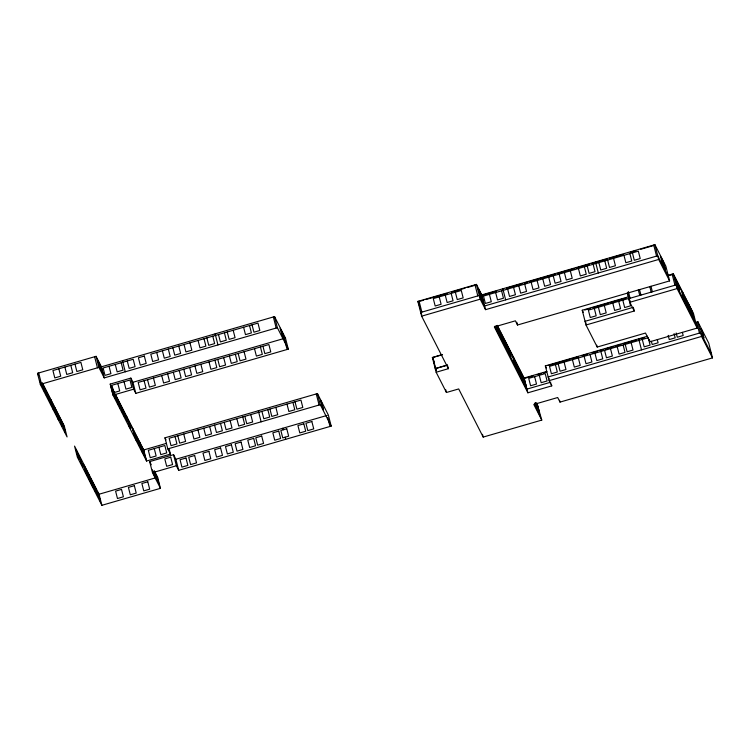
<?xml version="1.0" encoding="UTF-8"?>
<svg xmlns="http://www.w3.org/2000/svg" width="750" height="750" viewBox="0 0 750 750"><rect width="100%" height="100%" fill="white"/><g stroke="black" fill="none" stroke-linecap="round" stroke-linejoin="round"><path stroke-width="1.12" d="M42.272 382.678L64.237 425.85L67.069 436.931L40.322 384.394L37.5 373.312L96.075 356.325L101.419 366.816L104.241 377.897L277.369 327.694L288.281 349.144L135.806 393.356L133.678 389.175L130.847 378.094L110.203 384.084L113.025 395.166L146.559 461.034L170.447 454.106L169.031 448.566M40.322 384.394L98.897 367.406L104.241 377.897M101.419 366.816L274.547 316.613L285.459 338.062L288.281 349.144M130.847 378.094L132.975 382.275L285.459 338.062M442.387 354.562L432.375 357.469L436.144 372.244L448.378 368.691L421.641 316.163L417.872 301.388L476.447 284.4L482.006 295.312L496.397 291.141M420.384 301.153L423.722 300.178M425.944 299.541L447.075 293.409M451.519 292.116L452.709 291.778M453.834 291.45L465.084 288.188M467.334 287.541L474.084 285.581M113.025 395.166L133.678 389.175M669.6 280.903L665.831 266.128L654.909 244.688L481.791 294.891L485.55 309.666L658.678 259.462L669.6 280.903L517.509 325.012L515.381 320.822L494.344 326.925L527.878 392.803L551.756 385.875L551.287 384.028M506.466 288.225L515.4 285.637M515.794 285.516L522.15 283.678M524.259 283.059L527.438 282.141M528.909 281.719L538.603 278.906M539.672 278.597L555.666 273.956M557.897 273.309L574.612 268.463M576.122 268.022L589.556 264.131M591.797 263.475L607.472 258.938M609.712 258.281L623.156 254.391M630.262 252.328L635.859 250.706M640.8 249.272L653.944 245.456L653.728 245.025L656.55 256.106M421.641 316.163L480.216 299.175L485.55 309.666M667.837 275.4L673.322 273.806L693.422 313.294L697.181 328.069L649.931 341.766L645.497 333.047L597.216 347.044L586.003 325.003L582.234 310.228L629.391 296.559M669.188 275.494L672.356 274.575L672.131 274.153L674.963 285.234M584.756 309.994L590.344 308.372M592.575 307.725L608.625 303.066M609.731 302.747L626.306 297.938M442.538 354.684L432.844 357.497L436.163 370.434M627.478 293.044L629.831 302.278L677.081 288.581L697.181 328.069M170.447 454.106L167.784 448.894L164.963 437.812L317.447 393.591L328.359 415.041L331.191 426.122L178.706 470.334L176.372 465.759L173.55 454.678L149.672 461.606L152.494 472.688L160.453 488.325L101.878 505.312L77.372 457.172L74.55 446.091L99.056 494.231L101.878 505.312M633.337 307.312L585.056 321.309L586.106 323.372M115.378 394.247L143.737 449.953L166.537 443.344M447.441 364.997L435.206 368.55L436.228 370.575L435.103 366.141M435.666 368.578L447.506 365.138M586.003 325.003L634.275 311.006L633.572 308.231M167.784 448.894L320.269 404.672L331.191 426.122M173.55 454.678L175.884 459.253L327.178 415.387M152.494 472.688L176.372 465.759M436.144 372.244L446.447 392.484L458.691 388.941L483.197 437.081L541.772 420.094L536.944 403.238M99.056 494.231L157.631 477.253L160.453 488.325M551.756 385.875L549.103 380.653L545.334 365.878L647.597 336.225M541.772 420.094L533.812 404.456L557.691 397.528L560.016 402.103L712.5 357.891L708.731 343.116L697.819 321.666L696.628 322.013L699.459 333.084M548.222 365.531L570.103 359.194M571.584 358.762L578.1 356.869M581.812 355.791L587.419 354.169M591.891 352.875L597.675 351.197M599.831 350.569L603.066 349.631M605.222 349.012L613.837 346.509M615.356 346.069L620.962 344.447M623.203 343.791L636.666 339.891M641.109 338.597L644.428 337.641M546.909 371.419L524.109 378.028L527.878 392.803M533.109 375.909L524.325 378.45L497.306 325.369M537.872 374.522L541.097 373.594M543.244 372.975L546.459 372.037M549.103 380.653L701.578 336.441L712.5 357.891M550.819 382.181L526.931 389.109L494.953 326.288M540.431 416.512L534.459 403.884M711.562 354.197L700.641 332.747L548.156 376.959L549.225 379.05M696.244 324.375L676.144 284.887L628.894 298.584L630.497 301.734M668.653 277.209L657.741 255.769L484.612 305.972L479.269 295.481L420.694 312.469L421.753 314.55M629.831 302.278L634.275 311.006M638.906 339.244L638.691 338.812L641.512 349.894M582.234 310.228L583.284 312.291M545.334 365.878L546.394 367.969M503.044 289.219L502.828 288.788L505.65 299.869M475.209 285.253L474.984 284.822L477.816 295.903M495.356 326.025L496.087 327.45M417.872 301.388L418.931 303.469M432.375 357.469L433.341 359.353M285.094 341.803L282.122 332.278M164.963 437.812L166.022 439.894M110.203 384.084L114.347 392.213M149.672 461.606L151.266 464.738M154.444 470.991L157.631 477.253M111.928 388.247L144.037 451.322M154.069 471.028L156.675 479.841L154.238 472.425M113.081 394.2L113.812 395.634M145.912 458.7L142.941 449.175M37.5 373.312L38.559 375.394M80.025 457.631L82.997 467.166L78.853 455.325L81.825 464.859M54.684 411.553L51.712 402.019M697.819 321.666L701.578 336.441M691.209 309.731L694.181 319.266L692.297 311.878L674.812 277.528L677.784 287.053L675.909 279.675M690.788 308.897L692.663 316.284L689.691 306.759M688.762 304.144L691.584 315.225M688.678 304.772L690.562 312.159L687.591 302.625M686.784 301.041L688.659 308.428L685.688 298.894M684.525 296.606L686.409 303.994L683.428 294.459M682.5 291.844L685.322 302.925M682.481 292.594L684.366 299.981L681.394 290.456M677.484 282.778L679.369 290.156L676.397 280.641M673.322 273.806L677.081 288.581M682.378 332.362L683.184 335.522L677.269 337.238L676.191 333.019M662.494 260.344L665.466 269.878L663.581 262.491L660.413 256.256L663.384 265.791L661.5 258.403M654.909 244.688L658.678 259.462M674.1 333.628L675.178 337.847L669.253 339.562L668.175 335.344M650.972 286.238L652.378 291.778M649.781 286.584L651.197 292.125M657.3 339.628L658.106 342.797L652.191 344.513L651.384 341.344M632.419 252.881L634.303 260.269L640.219 258.553L638.334 251.166L483.497 296.072L485.372 303.459L491.297 301.744L489.412 294.356M639.525 289.556L640.931 295.097M629.888 253.612L631.772 261L625.856 262.725L623.972 255.338M638.334 289.903L639.75 295.444M649.462 339.919L649.931 341.766M642.291 339.45L644.175 346.837L650.1 345.122L648.216 337.734L549.506 366.356L551.391 373.744L557.306 372.028L555.422 364.641M628.387 291.6L630.075 298.247M627.422 292.369L629.109 299.016M613.547 258.356L615.431 265.744L609.516 267.459L607.631 260.072M622.791 300.15L624.675 307.538L630.6 305.822L628.716 298.434L588.375 310.134L590.259 317.522L596.175 315.806L594.3 308.419M631.153 342.684L633.028 350.072L627.112 351.788L625.228 344.4M618.694 301.341L620.569 308.728L614.653 310.444L612.769 303.056M604.791 260.897L606.666 268.284L600.75 270L598.866 262.613M623.137 345.009L625.022 352.397L619.097 354.113L617.212 346.725M595.509 261.909L598.331 272.991M604.322 305.512L606.206 312.9L600.281 314.616L598.397 307.228M593.137 264.272L595.022 271.659L589.106 273.375L587.222 265.988M610.5 348.675L612.384 356.053L606.459 357.778L604.575 350.391M584.381 266.812L586.266 274.2L580.341 275.916L578.456 268.528M600.872 351.459L602.747 358.847L596.831 360.572L594.947 353.184M596.747 345.197L597.216 347.044M570.328 270.891L572.212 278.278L566.287 279.994L564.403 272.606M590.044 354.6L591.919 361.988L586.003 363.703L584.119 356.325M559.153 274.125L561.038 281.512L555.122 283.228L553.237 275.841M578.353 357.994L580.237 365.381L574.322 367.097L572.438 359.709M548.7 277.162L550.575 284.55L544.659 286.266L542.775 278.878M564.103 362.128L565.988 369.506L560.072 371.231L558.188 363.844M537.094 280.528L538.978 287.916L533.053 289.631L531.169 282.244M559.547 400.256L560.016 402.103M524.681 284.044L526.556 291.431L520.641 293.147L518.756 285.759M539.288 375.309L541.172 382.697L547.097 380.981L545.212 373.594L528.713 378.375L530.597 385.763L536.512 384.047L534.637 376.659M513.562 287.353L515.447 294.731L509.531 296.456L507.647 289.069M516.806 322.238L517.509 325.012M535.706 402.638L537.047 407.916L535.153 402.6M501.572 290.831L503.456 298.209L497.531 299.934L495.647 292.547M523.312 377.241L526.284 386.775L524.409 379.387L497.466 326.475L500.447 336.009L498.562 328.622M522.816 376.275L524.7 383.663L521.728 374.128M520.191 370.331L523.022 381.412M519.872 370.491L521.756 377.878L518.784 368.344M517.875 366.553L519.759 373.941L516.778 364.406M515.634 362.166L517.519 369.553L514.547 360.019M513.422 357.019L516.244 368.1M513.544 358.059L515.428 365.447L512.456 355.922M509.091 349.312L510.975 356.7L508.003 347.166M507.131 344.681L509.963 355.763M505.416 342.094L507.3 349.481L504.328 339.947M503.128 337.584L505.012 344.972L502.031 335.447M501.281 333.966L503.166 341.353L500.194 331.828M496.959 326.006L498.572 332.334L496.406 325.969M480.609 293.363L483.591 302.897L481.706 295.509L478.144 288.516L481.116 298.05L479.241 290.663M476.447 284.4L480.216 299.175M455.363 292.2L457.247 299.587L463.163 297.872L461.278 290.484L433.294 298.603L435.178 305.991L441.103 304.266L439.219 296.878M451.181 293.409L453.056 300.797L447.141 302.522L445.256 295.134M482.484 434.316L483.197 437.081M447.675 365.925L448.378 368.691M445.744 389.719L446.447 392.484M419.053 301.041L421.884 312.122M433.697 360.609L434.541 363.928M419.194 304.772L420.272 308.991M327.741 417.6L330 426.459M317.447 393.591L320.269 404.672M316.256 393.938L319.088 405.019M287.1 349.481L283.209 334.416L280.041 328.181L283.012 337.716L281.128 330.328M274.547 316.613L277.369 327.694M273.356 316.959L276.178 328.041M295.012 401.784L296.897 409.172L302.812 407.456L300.938 400.069L169.134 438.281L171.019 445.669L176.934 443.953L175.05 436.566M292.922 402.394L294.806 409.772L288.881 411.497L286.997 404.109M262.959 346.256L264.844 353.644L270.769 351.928L268.884 344.541L138.188 382.444L140.072 389.831L145.997 388.116L144.113 380.728M282.844 428.241L283.247 429.806M285.131 437.194L285.666 439.322M260.438 346.988L262.322 354.375L256.397 356.1L254.513 348.712M275.859 407.334L277.734 414.722L271.819 416.438L269.934 409.059M252.047 324.816L253.931 332.203L259.847 330.478L257.963 323.091L150.797 354.169L152.681 361.556L158.606 359.841L156.722 352.453M249.516 325.547L251.4 332.934L245.484 334.65L243.6 327.262M267.844 409.659L269.728 417.047L263.803 418.762L261.919 411.375M244.097 351.731L245.981 359.119L240.056 360.834L238.172 353.447M258.319 410.738L261.141 421.819M233.175 330.281L235.059 337.669L229.144 339.384L227.259 331.997M250.781 414.609L252.666 421.997L246.741 423.712L244.856 416.325M235.331 354.272L237.216 361.659L231.291 363.375L229.416 355.988M224.419 332.822L226.294 340.209L220.378 341.925L218.494 334.537M242.766 416.934L244.65 424.322L238.725 426.038L236.841 418.65M223.688 357.647L225.572 365.034L219.647 366.75L217.772 359.363M215.137 333.834L217.959 344.916M212.766 336.197L214.65 343.584L208.734 345.309L206.85 337.922M214.922 360.188L216.806 367.575L210.891 369.291L209.006 361.903M230.128 420.6L232.012 427.987L226.088 429.703L224.203 422.316M204.009 338.738L205.894 346.125L199.969 347.85L198.084 340.463M220.5 423.394L222.375 430.781L216.459 432.497L214.575 425.109M200.869 364.266L202.753 371.653L196.838 373.369L194.953 365.981M189.956 342.816L191.841 350.203L185.916 351.919L184.031 344.531M209.672 426.534L211.547 433.922L205.631 435.637L203.747 428.25M189.703 367.5L191.588 374.887L185.662 376.603L183.778 369.225M178.781 346.059L180.666 353.447L174.75 355.162L172.866 347.775M197.981 429.919L199.866 437.306L193.95 439.022L192.066 431.634M179.241 370.538L181.125 377.925L175.2 379.641L173.325 372.253M168.328 349.088L170.203 356.475L164.288 358.191L162.403 350.803M183.731 434.053L185.616 441.441L179.7 443.156L177.816 435.769M167.634 373.903L169.519 381.291L163.603 383.006L161.719 375.619M175.884 459.253L178.706 470.334M153.469 378.009L155.353 385.397L149.428 387.113L147.544 379.725M158.916 447.234L160.8 454.622L166.725 452.906L164.841 445.519L148.341 450.3L150.225 457.688L156.141 455.972L154.266 448.584M132.975 382.275L135.806 393.356M127.275 360.994L129.159 368.381L135.075 366.666L133.191 359.278L103.125 367.997L105 375.384L110.925 373.669L109.041 366.281M153.488 472.003L154.294 475.172L152.4 469.856M122.456 360.712L125.278 371.794M143.737 449.953L146.559 461.034M121.2 362.756L123.084 370.144L117.159 371.859L115.275 364.472M142.444 448.2L144.328 455.587L141.356 446.053M139.819 442.256L142.65 453.337M124.069 381.741L125.953 389.128L131.869 387.403L129.994 380.016L111.909 385.266L113.794 392.653L119.719 390.928L117.834 383.541M139.5 442.416L141.384 449.803L138.412 440.269M137.503 438.488L139.388 445.866L136.406 436.341M135.262 434.091L137.147 441.478L134.175 431.953M133.05 428.953L135.872 440.025M133.181 429.994L135.056 437.381L132.084 427.847M128.719 421.238L130.603 428.625L127.631 419.091M126.769 416.606L129.591 427.688M125.044 414.019L126.928 421.406L123.956 411.872M122.756 409.519L124.641 416.906L121.659 407.372M120.909 405.9L122.794 413.287L119.822 403.753M118.191 400.547L120.075 407.934L117.094 398.409M116.316 396.872L118.2 404.259L115.228 394.734M113.831 391.988L115.716 399.375L112.744 389.85M110.831 386.1L112.716 393.488M100.237 365.287L103.219 374.822L101.334 367.434L97.772 360.441L100.744 369.975L98.869 362.587M96.075 356.325L98.897 367.406M94.612 356.747L97.444 367.828M74.991 364.125L76.875 371.512L82.791 369.797L80.906 362.409L52.922 370.528L54.806 377.916L60.731 376.2L58.847 368.812M70.809 365.344L72.684 372.731L66.769 374.447L64.884 367.059M89.044 474.562L91.866 485.644M62.4 423.019L65.381 432.544L63.497 425.156L42.347 383.616L44.231 391.003L41.794 383.588M60.309 418.912L62.194 426.3L59.222 416.766M57.291 412.978L59.175 420.366L56.203 410.831M55.2 408.084L58.022 419.166M54.066 406.641L55.95 414.028L52.809 404.166M51.356 401.316L53.241 408.703L50.269 399.169M50.747 399.337L51.15 400.903M53.034 408.291L53.569 410.419M49.434 397.547L51.319 404.925L48.347 395.4M47.212 393.169L49.097 400.556L46.116 391.022M44.775 388.397L46.659 395.784L43.688 386.25M38.681 372.975L41.513 384.047M41.259 384.122L41.803 386.231L39.9 380.925M144.328 356.044L138.403 357.769L140.287 365.156L146.213 363.431L144.328 356.044M170.719 457.191L164.794 458.906L166.678 466.294L172.594 464.578L170.719 457.191M185.972 458.016L180.047 459.731L181.931 467.119L187.856 465.403L185.972 458.016M194.653 455.503L188.728 457.219L190.612 464.606L196.537 462.891L194.653 455.503M208.903 451.369L202.978 453.084L204.863 460.472L210.787 458.756L208.903 451.369M220.584 447.975L214.669 449.7L216.544 457.078L222.469 455.363L220.584 447.975M231.412 444.834L225.497 446.559L227.372 453.947L233.297 452.222L231.412 444.834M241.041 442.05L235.125 443.766L237.009 451.153L242.925 449.438L241.041 442.05M253.688 438.384L247.762 440.1L249.647 447.488L255.563 445.772L253.688 438.384M261.694 436.059L255.778 437.775L257.662 445.162L263.578 443.447L261.694 436.059M278.766 431.109L272.841 432.825L274.725 440.212L280.641 438.497L278.766 431.109M286.772 428.784L280.856 430.5L282.741 437.887L288.656 436.172L286.772 428.784M303.834 423.834L297.919 425.55L299.803 432.938L305.719 431.222L303.834 423.834M311.85 421.509L305.934 423.234L307.809 430.622L313.734 428.897L311.85 421.509M121.519 489.403L115.594 491.128L117.478 498.516L123.403 496.791L121.519 489.403M134.344 485.691L128.419 487.406L130.303 494.794L136.228 493.078L134.344 485.691M147.797 481.781L141.881 483.506L143.766 490.894L149.681 489.169L147.797 481.781M701.991 330.656L700.903 328.509L703.875 338.044L701.991 330.656M537.544 405.206L536.456 403.059L539.428 412.594L537.544 405.206M321.619 402.581L320.531 400.434L323.503 409.969L321.619 402.581M157.172 477.131L156.084 474.984L159.056 484.519L157.172 477.131M77.1 451.894L76.013 449.747L78.984 459.281L77.1 451.894M84.281 465.994L83.194 463.856L86.166 473.381L84.281 465.994M85.669 468.731L84.581 466.584L87.553 476.119L85.669 468.731M87.384 472.087L86.288 469.941L89.269 479.475L87.384 472.087M88.997 475.266L87.909 473.119L90.881 482.653L88.997 475.266M91.547 480.262L90.45 478.125L93.431 487.65L91.547 480.262M93.788 484.669L92.7 482.522L95.672 492.056L93.788 484.669M96.056 489.131L94.969 486.984L97.941 496.519L96.056 489.131M98.4 493.734L97.312 491.588L100.284 501.122L98.4 493.734"/></g></svg>
